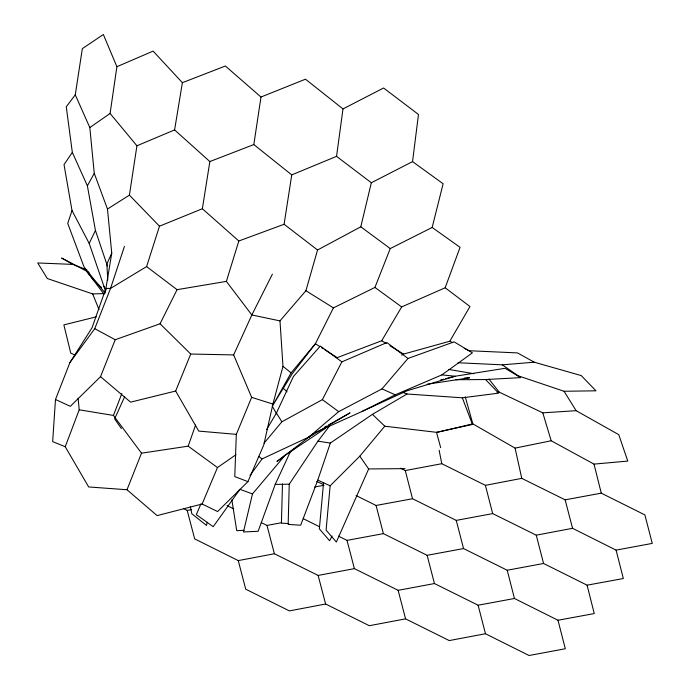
<?xml version="1.0" encoding="UTF-8"?>
<svg xmlns="http://www.w3.org/2000/svg" width="690" height="690" viewBox="0 0 690 690"><rect width="100%" height="100%" fill="white"/><g stroke="black" fill="none" stroke-linecap="round" stroke-linejoin="round"><path stroke-width="1.03" d="M282.477 483.94L281.425 523.132L288.731 523.581M329.458 426.041L317.961 441.16L289.248 484.173L288.161 524.426L300.685 525.202L317.771 480.119L330.329 443.066L372.436 414.345L407.031 393.999L462.334 397.802L498.654 393.153L485.57 379.543L455.9 379.724M272.377 274.206L251.841 314.968L233.651 354.919L251.652 397.345L236.316 434.355L234.781 476.618L247.934 481.629L263.744 445.033L272.921 404.081L282.978 366.356L279.985 320.885L305.903 290.723L317.555 249.996L360.792 226.803L371.341 182.755L412.542 161.615L418.476 114.462L383.58 88.001L342.99 108.925L336.548 156.354L291.749 174.898L284.09 224.276L238.818 241L226.38 281.391L251.841 314.968L279.985 320.885M89.812 127.564L110.09 113.462L116.895 66.714L103.353 34.5L82.334 48.654L75.279 94.823L89.812 127.564L94.263 173.337L107.476 209.044L111.754 253.187L105.906 288.429L92.029 327.793L69.966 362.457L55.493 399.501L52.656 441.626L65.231 446.723L88.665 486.95L126.995 489.745L157.113 515.602L202.127 504.019L217.566 511.54L247.934 481.629M332.054 535.992L329.613 540.753L319.358 528.842L323.593 482.431M359.801 456.168L330.139 485.812L326.094 530.144L336.358 542.047L368.65 468.95L359.801 456.168L384.787 426.204L436.52 432.32L472.477 424.454L462.334 397.802M291.749 174.898L253.825 144.572L260.984 97.031L225.38 66.007L182.384 82.688L174.596 129.918L209.855 161.555L202.36 208.751L238.818 241M107.476 209.044L129.41 195.141L136.922 145.797L110.09 113.462M104.932 292.62L105.906 288.429L110.547 288.403L146.616 266.582L159.468 226.191L202.36 208.751M325.326 428.421L285.048 455.322L252.471 493.919L243.458 531.964L258.138 531.291L275.207 484.406L290.162 452.157L294.216 448.724M319.755 346.518L315.39 343.741L291.102 372.867L272.291 406.246L292.12 373.911L315.39 343.741L333.425 307.878L374.929 287.437L390.247 248.572L432.164 227.459L443.127 183.764L412.542 161.615M207.25 522.261L206.465 525.392L191.855 513.8L190.328 506.538M124.433 246.408L110.547 288.403L94.754 328.673L69.966 362.457M75.279 94.823L66.266 106.795L72.329 152.378L64.023 164.617L72.019 210.571L67.732 223.405L84.059 266.995L105.165 293.138M126.995 489.745L141.502 453.192L188.18 446.154L195.589 425.057M324.999 349.856L337.22 357.653L381.725 340.748L401.658 306.921L445.162 287.782L460.066 247.322L432.164 227.459M65.231 446.723L79.212 409.808L78.134 398.216M141.502 453.192L113.419 415.44L121.828 393.602M55.493 399.501L70.328 406.324L100.542 376.662L115.204 339.73L160.071 323.765L177.054 289.671L226.38 281.391M236.316 434.355L198.737 431.103L175.665 391.032L190.725 354.039L160.071 323.765M202.127 504.019L217.479 467.553L235.92 454.762M200.937 503.898L196.314 514.628L213.201 526.686L239.947 489.339L252.471 493.919M124.7 396.586L114.643 418.865L121.354 428.55M111.754 253.187L106.847 263.977L107.787 280.071M266.633 429.594L276.414 413.06L293.405 376.524L320.324 346.061L341.861 361.87L386.892 342.559L407.98 358.455L454.124 341.869L472.417 352.849L441.885 374.877L395.249 394.827L361.707 411.62L315.321 432.527M105.518 290.964L89.208 243.423L95.436 230.451L87.38 185.8L72.329 152.378M264.089 443.127L281.874 421.797L322.377 399.631L341.861 361.87M87.38 185.8L94.263 173.337M401.675 355.126L403.555 354.099L449.82 341.222L469.976 306.524L445.162 287.782M250.056 475.436L262.053 458.928L308.792 437.098L350.037 412.853L328.44 425.023M310.379 435.916L308.792 437.098L338.695 411.628L381.975 388.893L407.98 358.455M313.51 433.613L277.001 461.463L285.048 455.322M311.966 434.735L313.562 433.553M324.688 427.145L326.56 426.084M361.707 411.62L406.893 390.833L455.167 376.231L505.071 368.296L520.691 377.628L485.57 379.543M116.895 66.714L153.111 51.112L182.384 82.688M136.922 145.797L174.596 129.918M260.984 97.031L305.472 79.195L342.99 108.925M209.855 161.555L253.825 144.572M440.565 379.992L443.696 379.181M445.775 378.646L455.167 376.231L441.885 374.877M96.203 316.848L63.868 324.904L70.768 353.151L74.701 354.867M175.665 391.032L130.574 402.149L100.542 376.662M436.736 432.44L472.823 423.867L515.068 448.112L551.181 440.763L594.012 464.111L627.779 461.075L618.74 434.648L576.116 410.688L564.058 391.264L518.13 375.791L502.294 364.829L457.953 362.742M400.519 468.191L405.28 470.563L441.773 463.706L485.381 485.337L521.778 478.368L565.144 499.827L601.266 493.16L644.874 514.904L652.266 543.401L616.075 550.12L572.553 528.307L536.259 535.173L492.686 513.601L456.254 520.389L412.525 498.741L376.076 505.468L356.092 495.558M238.257 560.599L274.387 553.751L318.133 575.434L354.393 568.638L398.13 590.321L434.45 583.55L478.11 605.216L514.447 598.489L557.977 620.241L565.317 648.747L529.049 655.5L485.467 633.739L449.242 640.579L405.573 618.861L369.322 625.709L325.62 604.009L289.403 610.909L245.718 589.182L238.257 560.599L194.684 538.89L187.18 510.402L183.393 508.504M187.18 510.402L191.303 509.634M261.277 522.597L266.978 525.435L281.494 522.727M338.454 536.139L347.018 540.382L383.39 533.629L427.127 555.312L463.542 548.559L507.21 570.242L543.565 563.48L587.087 585.172L623.346 578.539L616.075 550.12M314.631 487.002L323.981 485.286M557.977 620.241L594.263 613.574L587.087 585.172M427.127 384.227L469.571 377.81L464.284 378.086M497.059 392.369L499.198 392.136L542.797 412.836L576.116 410.688M502.294 364.829L534.267 362.207L581.265 375.602L595.953 390.816L564.058 391.264M244.062 530.334L236.722 530.67L231.866 499.905M86.837 269.928L73.054 264.408L37.734 262.959L47.291 278.519L92.684 293.931L103.448 293.604M275.207 484.406L289.248 484.173M368.65 468.95L405.004 468.631M190.725 354.039L233.651 354.919M317.961 441.16L330.329 443.066M79.212 409.808L113.419 415.44M448.638 369.409L473.814 373.713M251.652 397.345L272.921 404.081M403.064 392.455L407.031 393.999M381.975 388.893L395.249 394.827M317.771 480.119L330.139 485.812M316.745 481.456L323.403 484.518M449.82 341.222L452.709 342.645M464.275 348.346L469.096 350.727L517.474 352.909L534.267 362.207M303.264 518.682L319.436 526.703M227.079 505.598L233.729 508.901M89.027 272.429L61.6 258.034L73.054 264.408M94.754 328.673L115.204 339.73M381.725 340.748L386.279 343.534M389.91 345.759L403.555 354.099M305.903 290.723L333.425 307.878M321.505 347.631L323.248 348.743M374.929 287.437L401.658 306.921M188.18 446.154L217.479 467.553M322.377 399.631L338.695 411.628M360.792 226.803L390.247 248.572M258.629 456.366L262.053 458.928M146.616 266.582L177.054 289.671M336.548 156.354L371.341 182.755M284.09 224.276L317.555 249.996M282.978 366.356L291.102 372.867M101.421 287.471L93.668 280.097L86.871 271.524L104 294.113M372.436 414.345L384.787 426.204M283.202 388.142L287.031 391.851M129.41 195.141L159.468 226.191M488.969 379.121L499.198 392.136M276.414 413.06L281.874 421.797M103.888 286.333L106.062 289.99M272.421 406.436L276.526 413.802M72.019 210.571L89.208 243.423M92.684 293.931L99.041 309.655M95.436 230.451L107.433 266.047M542.797 412.836L551.181 440.763M465.267 396.879L472.823 423.867M436.52 432.32L440.677 447.663M347.018 540.382L354.393 568.638M318.133 575.434L325.62 604.009M266.978 525.435L274.387 553.751M565.144 499.827L572.553 528.307M427.127 555.312L434.45 583.55M376.076 505.468L383.39 533.629M398.13 590.321L405.573 618.861M536.259 535.173L543.565 563.48M485.381 485.337L492.686 513.601M456.254 520.389L463.542 548.559M478.11 605.216L485.467 633.739M507.21 570.242L514.447 598.489M405.28 470.563L412.525 498.741M594.012 464.111L601.266 493.16M515.068 448.112L521.778 478.368M439.142 450.268L441.773 463.706"/></g></svg>
